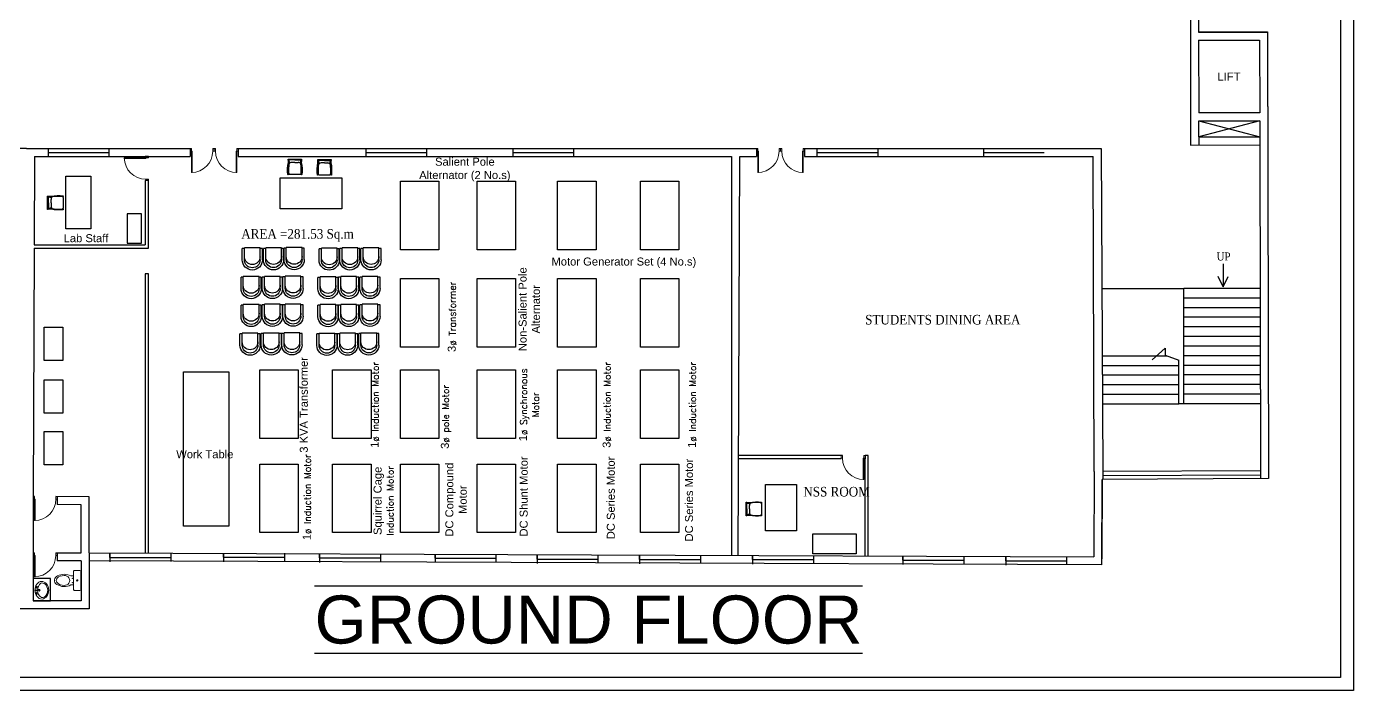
# Model space of a CAD drawing. Header units: metres. Extents: x 25 to 122, y -74 to 416.
# Drawn here: x 77.4 to 118.21, y 373.47 to 393.89 of the extents above; entities that cross this region are included whole.
import ezdxf

# ---------------------------------------------------------------- set-up
doc = ezdxf.new("R2010")
doc.units = ezdxf.units.M
doc.header["$MEASUREMENT"] = 0
doc.linetypes.add('HIDDEN', pattern=[0.375, 0.25, -0.125])
doc.layers.add('DOOR', color=10, linetype='Continuous', lineweight=15)
doc.styles.add('DUTCH', font='dutch.ttf')
doc.styles.add('ROMANT', font='arial.ttf', dxfattribs={"height": 2.5})

# ---------------------------------------------------------------- blocks, each defined once
blk = doc.blocks.new('A$C764D24B9')
at = {"layer": 'DOOR'}
for points in [[(0.056, 0.111), (0.083, 0.111), (0.083, 1), (0.056, 1)], [(0, 0), (0.056, 0), (0.056, 0.111), (0, 0.111)], [(0.944, 0), (1, 0), (1, 0.111), (0.944, 0.111)]]:
    blk.add_lwpolyline(points, close=True, dxfattribs=at)
blk.add_arc((0.056, 0.111), 0.889, 0, 90, dxfattribs=at)
blk = doc.blocks.new('A$C2C166547')
at = {"color": 0}
for p, q in [((0.201, 0.464), (0.017, 0.464)), ((0.201, 0.456), (0.018, 0.456)), ((0.201, 0.455), (0.018, 0.455)), ((0.201, 0.464), (0.385, 0.464)), ((0.201, 0.456), (0.385, 0.456)), ((0.201, 0.455), (0.385, 0.455)), ((0.016, 0.02), (0.006, 0.02)), ((0.016, 0.02), (0.006, 0.016)), ((0.017, 0.001), (0.016, 0.02)), ((0.201, 0.374), (0.094, 0.374)), ((0.201, 0.374), (0.308, 0.374)), ((0.385, 0.001), (0.387, 0.02)), ((0.387, 0.02), (0.396, 0.016)), ((0.387, 0.02), (0.396, 0.02))]:
    blk.add_line(p, q, dxfattribs=at)
blk.add_lwpolyline([(0.023, 0.369, 0.080461), (0.008, 0, 0.080461)], format="xyb", dxfattribs=at)
for centre, radius, start, end in [((0.018, 0.461), 0.00242, 100.345, 201.3742), ((-0.216, 0.394), 0.241, 354.5513, 15.9626), ((0.018, 0.455), 0.000725, 87.3762, 197.5208), ((0.018, 0.454), 0.000433, 71.7715, 189.2202), ((-0.282, 0.346), 0.317, 1.1591, 17.5641), ((0.685, 0.346), 0.317, 162.4359, 178.8409), ((0.618, 0.394), 0.241, 164.0374, 185.4487), ((0.384, 0.461), 0.00242, 338.6258, 79.655), ((0.385, 0.455), 0.000725, 342.4792, 92.6238), ((0.385, 0.454), 0.000433, 350.7798, 108.2285), ((0.014, -0.011), 0.012, 71.7536, 116.5375), ((0.095, 0.276), 0.0978, 90.5164, 143.1927), ((0.307, 0.276), 0.0978, 36.8073, 89.4836), ((-0.752, 0.137), 1.154, 353.1637, 11.5643), ((0.389, -0.011), 0.012, 63.4625, 108.2464)]:
    blk.add_arc(centre, radius, start, end, dxfattribs=at)
blk = doc.blocks.new('armchair032')
at = {"color": 0}
for p, q in [((-315, 375), (-315, 20)), ((-245, 20), (-315, 20)), ((-245, 375), (-245, 0)), ((245, 0), (-245, 0)), ((245, 375), (245, 0)), ((315, 20), (245, 20)), ((315, 375), (315, 20))]:
    blk.add_line(p, q, dxfattribs=at)
for centre, radius in [((0, 375), 315), ((0, 375), 245), ((0, 275), 245)]:
    blk.add_arc(centre, radius, 0, 180, dxfattribs=at)
blk = doc.blocks.new('WC1')
at = {"layer": 'DOOR'}
for p, q in [((-29.3, -7.5), (-29.8, -22.7)), ((24.3, -5), (-26.8, -5))]:
    blk.add_line(p, q, dxfattribs=at)
for points in [[(26.8, -7.5), (27.3, -22.7, -0.423393), (24.7, -25.4), (-27.3, -25.4, -0.423393), (-29.8, -22.7), (-29.3, -7.5, -0.405093), (-26.8, -5), (24.3, -5, -0.405093), (26.8, -7.5, -0.407682)], [(11.5, -25.4), (11.5, -33, -0.265683), (10, -73.3, -0.649464), (-14.1, -70.9, -0.243179), (-14, -33), (-14, -25.4), (11.5, -25.4)], [(12.6, -52, 1.119632), (-15.2, -52, 17.71796)]]:
    blk.add_lwpolyline(points, format="xyb", dxfattribs=at)
blk.add_lwpolyline([(-14, -25.4), (-14, -33)], dxfattribs=at)
for centre, radius in [((-7.6, -29.2), 0.636), ((-1.3, -15.2), 1.91), ((5.1, -29.2), 0.636)]:
    blk.add_circle(centre, radius, dxfattribs=at)
blk.add_arc((-26.8, -7.5), 2.54, 90, 178.2101, dxfattribs=at)
blk.add_ellipse((-1.3, -52), major_axis=(0, -22.4), ratio=0.622298, start_param=4.712389, end_param=7.853982, dxfattribs=at)
blk = doc.blocks.new('WB5')
at = {"layer": 'DOOR'}
for p, q in [((4.7, 11.3), (6.8, 10.5)), ((5.3, -11), (7.3, -10.1))]:
    blk.add_line(p, q, dxfattribs=at)
for points in [[(2.4, 0.1, 1), (5, 0.1, 1)], [(3.2, 7.9, 1), (5.9, 7.9, 1)], [(3.6, -7.7, -1), (6.3, -7.6, -1)]]:
    blk.add_lwpolyline(points, format="xyb", close=True, dxfattribs=at)
for centre, radius in [((3.7, 0.1), 1.32), ((11.8, 0.3), 2.73), ((11.8, 0.3), 2.19)]:
    blk.add_circle(centre, radius, dxfattribs=at)
for centre, radius, start, end in [((5.6, 13.6), 2.49, 151.6403, 249.4649), ((7.7, 12.8), 2.49, 249.4649, 334.3015), ((32.6, 0.8), 25.2, 127.6693, 236.45), ((18.2, 19.4), 1.66, 91.5976, 127.6693), ((6.3, -13.3), 2.49, 113.4041, 211.2287), ((8.3, -12.4), 2.49, 28.5675, 113.4041)]:
    blk.add_arc(centre, radius, start, end, dxfattribs=at)
blk.add_ellipse((19.5, 0.5), major_axis=(-0.6, 24.9), ratio=0.783308, dxfattribs=at)
blk.add_open_spline([(18.7, -20.2), (23.5, -20.6), (25, -20), (30.8, -16.4), (34.3, -10.8), (37.3, 2.3), (34.9, 9.5), (28.9, 18.7), (25, 21.3), (18.2, 21.1)], degree=3, knots=[3.262053, 3.262053, 3.262053, 3.262053, 3.577225, 3.577225, 4.479784, 4.479784, 5.382343, 5.382343, 6.141594, 6.141594, 6.141594, 6.141594], dxfattribs=at)

msp = doc.modelspace()

# ---------------------------------------------------------------- linework, layer by layer
at = {"linetype": 'Continuous', "ltscale": 0.1}
for p, q in [((113.195, 393.465), (113.195, 390.243)), ((113.441, 393.465), (113.447, 391.228)), ((115.324, 391.233), (113.447, 391.228)), ((113.449, 390.982), (115.324, 390.987)), ((115.324, 390.987), (113.449, 390.49)), ((113.449, 390.49), (113.449, 390.982)), ((113.449, 390.982), (115.325, 390.494)), ((113.449, 390.49), (115.325, 390.494)), ((113.449, 390.49), (113.449, 390.244)), ((115.325, 390.494), (115.326, 390.248)), ((77.404, 390.138), (73.196, 390.138)), ((77.404, 390.138), (82.472, 390.138)), ((78.068, 390.138), (78.068, 389.892)), ((79.938, 390.138), (79.938, 389.892)), ((82.431, 390.138), (82.431, 389.892)), ((83.129, 390.138), (83.211, 390.138)), ((83.867, 390.138), (99.886, 390.138)), ((83.908, 390.138), (83.908, 389.892)), ((87.833, 390.138), (87.833, 389.892)), ((89.704, 390.138), (89.704, 389.892)), ((92.355, 390.138), (92.355, 389.892)), ((94.226, 390.138), (94.226, 389.892)), ((99.845, 390.138), (99.845, 389.892)), ((100.543, 390.138), (100.625, 390.138)), ((101.281, 390.138), (110.451, 390.138)), ((101.322, 390.138), (101.322, 389.892)), ((101.707, 390.14), (101.707, 389.894)), ((103.577, 390.14), (103.577, 389.894)), ((106.826, 390.135), (106.826, 389.889)), ((110.451, 390.138), (110.496, 380.207)), ((113.195, 390.243), (115.326, 390.248)), ((77.649, 389.892), (77.639, 387.17)), ((77.65, 389.892), (77.649, 389.892)), ((77.65, 389.892), (82.431, 389.892)), ((78.068, 390.015), (79.938, 390.015)), ((81.149, 389.892), (81.051, 389.892)), ((81.149, 389.851), (81.149, 389.892)), ((83.908, 389.892), (99.085, 389.892)), ((87.833, 390.015), (89.704, 390.015)), ((92.355, 390.015), (94.226, 390.015)), ((99.085, 389.892), (99.085, 377.624)), ((99.291, 377.623), (99.337, 389.892)), ((99.337, 389.892), (99.845, 389.892)), ((101.322, 389.892), (110.207, 389.892)), ((101.707, 390.017), (103.577, 390.017)), ((106.826, 390.012), (108.697, 390.012)), ((110.228, 380.206), (110.207, 389.892)), ((81.051, 389.154), (81.051, 387.17)), ((81.149, 389.154), (81.051, 389.154)), ((81.149, 387.071), (81.149, 389.195)), ((77.639, 387.071), (77.61, 379.434)), ((77.639, 387.17), (81.051, 387.17)), ((77.639, 387.071), (81.051, 387.071)), ((81.051, 387.071), (81.149, 387.071)), ((114.201, 386.587), (114.201, 385.883)), ((81.051, 386.284), (81.051, 377.692)), ((81.149, 386.284), (81.051, 386.284)), ((81.149, 377.692), (81.149, 386.284)), ((114.201, 385.883), (114.043, 386.203)), ((114.201, 385.883), (114.358, 386.203)), ((102.491, 380.697), (99.303, 380.697)), ((103.287, 380.697), (103.188, 380.697)), ((103.188, 380.697), (103.188, 380.598)), ((103.287, 377.608), (103.287, 380.697)), ((102.45, 380.598), (99.302, 380.598)), ((103.188, 377.608), (103.188, 380.598)), ((110.465, 377.334), (110.474, 379.961)), ((110.496, 380.207), (110.497, 379.961)), ((110.497, 380.084), (115.35, 380.106)), ((115.35, 380.229), (115.351, 379.983)), ((77.609, 379.188), (77.603, 377.705)), ((77.61, 379.188), (77.609, 379.188)), ((77.651, 379.434), (77.61, 379.434)), ((77.61, 379.434), (77.61, 379.188)), ((79.326, 379.427), (78.307, 379.431)), ((78.348, 379.431), (78.348, 379.185)), ((79.08, 379.182), (78.348, 379.185)), ((79.08, 377.705), (79.08, 379.182)), ((79.326, 377.699), (79.326, 379.427)), ((77.603, 377.705), (77.644, 377.705)), ((77.603, 377.705), (77.603, 377.459)), ((77.603, 377.459), (77.603, 376.225)), ((78.3, 377.705), (79.08, 377.705)), ((78.341, 377.705), (78.341, 377.456)), ((79.08, 377.453), (78.341, 377.456)), ((79.08, 377.453), (79.08, 376.222)), ((79.326, 377.699), (110.22, 377.581)), ((79.326, 377.699), (79.326, 377.453)), ((110.465, 377.334), (79.326, 377.453)), ((79.326, 377.453), (79.326, 375.976)), ((79.966, 377.56), (79.966, 377.67, -2.148)), ((79.966, 377.67, -2.148), (79.966, 377.424, -2.148)), ((79.966, 377.56), (81.837, 377.56)), ((81.837, 377.684), (81.837, 377.437)), ((83.464, 377.565), (83.463, 377.675, -2.148)), ((83.463, 377.675, -2.148), (83.463, 377.429, -2.148)), ((83.464, 377.565), (85.334, 377.565)), ((85.334, 377.688), (85.334, 377.442)), ((86.416, 377.545), (86.415, 377.655, -2.148)), ((86.415, 377.655, -2.148), (86.415, 377.409, -2.148)), ((86.416, 377.545), (88.286, 377.545)), ((88.286, 377.668), (88.286, 377.422)), ((89.968, 377.541), (89.967, 377.651, -2.148)), ((89.967, 377.651, -2.148), (89.967, 377.405, -2.148)), ((89.968, 377.541), (91.838, 377.541)), ((91.838, 377.664), (91.838, 377.418)), ((93.103, 377.508), (93.103, 377.618, -2.148)), ((93.103, 377.618, -2.148), (93.103, 377.372, -2.148)), ((93.103, 377.508), (94.974, 377.508)), ((94.974, 377.631), (94.974, 377.385)), ((96.255, 377.5), (96.254, 377.61, -2.148)), ((96.254, 377.61, -2.148), (96.254, 377.364, -2.148)), ((96.255, 377.5), (98.125, 377.5)), ((98.125, 377.623), (98.125, 377.377)), ((99.728, 377.494), (99.728, 377.604, -2.148)), ((99.728, 377.604, -2.148), (99.728, 377.358, -2.148)), ((99.728, 377.494), (101.599, 377.494)), ((101.599, 377.617), (101.599, 377.371)), ((104.351, 377.478), (104.35, 377.588, -2.148)), ((104.35, 377.588, -2.148), (104.35, 377.342, -2.148)), ((104.351, 377.478), (106.221, 377.478)), ((106.221, 377.601), (106.221, 377.355)), ((107.512, 377.46), (107.512, 377.569, -2.148)), ((107.512, 377.569, -2.148), (107.512, 377.323, -2.148)), ((107.512, 377.46), (109.383, 377.46)), ((109.383, 377.583), (109.383, 377.336)), ((110.466, 377.58), (110.466, 377.58)), ((78.145, 376.914), (77.603, 376.914)), ((78.145, 376.225), (78.145, 376.914)), ((79.08, 376.222), (77.603, 376.225)), ((77.603, 376.225), (78.145, 376.225)), ((79.326, 376.222), (79.326, 376.222)), ((79.326, 375.976), (75.388, 375.983)), ((79.08, 375.976), (79.08, 375.976))]:
    msp.add_line(p, q, dxfattribs=at)
at = {"linetype": 'HIDDEN', "ltscale": 950}
for p, q in [((112.021, 383.639), (112.415, 383.996)), ((112.415, 383.996), (112.415, 383.763)), ((112.415, 383.777), (112.841, 383.628))]:
    msp.add_line(p, q, dxfattribs=at)
at = {"linetype": 'Continuous', "ltscale": 0.1}
for points in [[(25.538, 416.369), (118.206, 416.369), (118.206, 373.47), (25.538, 373.47)], [(25.932, 415.975), (117.812, 415.975), (117.812, 373.864), (25.932, 373.864)], [(78.607, 389.287), (79.38, 389.287), (79.38, 387.666), (78.607, 387.666)], [(87.095, 389.229), (87.095, 388.276), (85.203, 388.276), (85.203, 389.229)], [(88.903, 389.133), (90.085, 389.133), (90.085, 387.022), (88.903, 387.022)], [(91.261, 389.133), (92.443, 389.133), (92.443, 387.022), (91.261, 387.022)], [(93.735, 389.133), (94.917, 389.133), (94.917, 387.022), (93.735, 387.022)], [(96.28, 389.133), (97.462, 389.133), (97.462, 387.022), (96.28, 387.022)], [(80.941, 388.126), (80.494, 388.126), (80.494, 387.221), (80.941, 387.221)], [(88.903, 386.143), (90.085, 386.143), (90.085, 384.031), (88.903, 384.031)], [(91.261, 386.143), (92.443, 386.143), (92.443, 384.031), (91.261, 384.031)], [(93.735, 386.143), (94.917, 386.143), (94.917, 384.031), (93.735, 384.031)], [(96.28, 386.143), (97.462, 386.143), (97.462, 384.031), (96.28, 384.031)], [(77.95, 384.644), (78.523, 384.644), (78.523, 383.618), (77.95, 383.618)], [(82.231, 383.269), (83.623, 383.269), (83.623, 378.518), (82.231, 378.518)], [(84.574, 383.327), (85.756, 383.327), (85.756, 381.216), (84.574, 381.216)], [(86.816, 383.327), (87.998, 383.327), (87.998, 381.216), (86.816, 381.216)], [(88.903, 383.327), (90.085, 383.327), (90.085, 381.216), (88.903, 381.216)], [(91.261, 383.327), (92.443, 383.327), (92.443, 381.216), (91.261, 381.216)], [(93.735, 383.327), (94.917, 383.327), (94.917, 381.216), (93.735, 381.216)], [(96.28, 383.327), (97.462, 383.327), (97.462, 381.216), (96.28, 381.216)], [(77.95, 383.02), (78.523, 383.02), (78.523, 381.994), (77.95, 381.994)], [(77.95, 381.438), (78.523, 381.438), (78.523, 380.412), (77.95, 380.412)], [(84.574, 380.434), (85.756, 380.434), (85.756, 378.323), (84.574, 378.323)], [(86.816, 380.434), (87.998, 380.434), (87.998, 378.323), (86.816, 378.323)], [(88.903, 380.434), (90.085, 380.434), (90.085, 378.323), (88.903, 378.323)], [(91.261, 380.434), (92.443, 380.434), (92.443, 378.323), (91.261, 378.323)], [(93.735, 380.434), (94.917, 380.434), (94.917, 378.323), (93.735, 378.323)], [(96.28, 380.434), (97.462, 380.434), (97.462, 378.323), (96.28, 378.323)], [(100.13, 379.8), (101.083, 379.8), (101.083, 378.376), (100.13, 378.376)], [(101.577, 378.284), (102.913, 378.284), (102.913, 377.674), (101.577, 377.674)]]:
    msp.add_lwpolyline(points, close=True, dxfattribs=at)
for points in [[(110.414, 408.543), (110.408, 406.695), (113.361, 406.705), (113.439, 393.711), (115.563, 393.716), (115.596, 379.984), (110.474, 379.961), (110.465, 377.522)], [(113.173, 397.106), (113.195, 393.465)], [(113.439, 393.723), (115.563, 393.728), (115.596, 379.984), (110.474, 379.961)], [(113.441, 393.465), (115.318, 393.469), (115.323, 391.233)], [(115.324, 390.987), (115.325, 390.494)], [(115.326, 390.248), (115.35, 380.229), (110.496, 380.207)], [(110.471, 385.831), (112.989, 385.831)], [(112.989, 382.286), (112.989, 385.831)], [(115.336, 385.831), (112.989, 385.831)], [(115.337, 385.535), (112.989, 385.535)], [(115.338, 385.24), (112.989, 385.24)], [(115.338, 384.945), (112.989, 384.945)], [(115.339, 384.649), (112.989, 384.649)], [(115.34, 384.354), (112.989, 384.354)], [(115.34, 384.058), (112.989, 384.058)], [(112.841, 382.286), (112.841, 383.628)], [(110.228, 380.206), (110.22, 377.581)]]:
    msp.add_lwpolyline(points, dxfattribs=at)
for points in [[(85.863, 389.789, 0.102523), (85.853, 389.703, -0.080461), (85.869, 389.332, -0.3023), (85.845, 389.335, 0.197932), (85.836, 389.335, -0.028193), (85.782, 389.332), (85.654, 389.332), (85.526, 389.332, -0.028193), (85.473, 389.335, 0.197932), (85.464, 389.335, -0.3023), (85.44, 389.332, -0.080461), (85.455, 389.703, 0.102523), (85.446, 389.789, -0.587111), (85.457, 389.808), (85.852, 389.808, -0.587111)], [(86.773, 389.777, 0.102523), (86.763, 389.691, -0.080461), (86.779, 389.32, -0.3023), (86.755, 389.322, 0.197932), (86.746, 389.323, -0.028193), (86.692, 389.32), (86.564, 389.32), (86.436, 389.32, -0.028193), (86.383, 389.323, 0.197932), (86.374, 389.322, -0.3023), (86.35, 389.32, -0.080461), (86.365, 389.691, 0.102523), (86.356, 389.777, -0.587111), (86.367, 389.796), (86.762, 389.796, -0.587111)], [(78.07, 388.675, 0.102523), (78.156, 388.666, -0.080461), (78.528, 388.681, -0.3023), (78.525, 388.657, 0.197932), (78.524, 388.648, -0.028193), (78.528, 388.595), (78.528, 388.467), (78.528, 388.339, -0.028193), (78.524, 388.285, 0.197932), (78.525, 388.276, -0.3023), (78.528, 388.252, -0.080461), (78.156, 388.268, 0.102523), (78.07, 388.258, -0.587111), (78.051, 388.269), (78.051, 388.664, -0.587111)], [(99.549, 379.259, 0.102523), (99.635, 379.249, -0.080461), (100.006, 379.265, -0.3023), (100.003, 379.241, 0.197932), (100.003, 379.232, -0.028193), (100.006, 379.178), (100.006, 379.05), (100.006, 378.922, -0.028193), (100.003, 378.869, 0.197932), (100.003, 378.86, -0.3023), (100.006, 378.836, -0.080461), (99.635, 378.851, 0.102523), (99.549, 378.842, -0.587111), (99.53, 378.853), (99.53, 379.248, -0.587111)]]:
    msp.add_lwpolyline(points, format="xyb", close=True)
at = {"linetype": 'HIDDEN', "ltscale": 950}
for points in [[(110.48, 383.763), (112.456, 383.763)], [(115.341, 383.763), (112.989, 383.763)], [(110.481, 383.468), (112.841, 383.468)], [(110.483, 383.172), (112.841, 383.172)], [(115.342, 383.468), (112.989, 383.468)], [(115.343, 383.172), (112.989, 383.172)], [(110.484, 382.877), (112.841, 382.877)], [(115.343, 382.877), (112.989, 382.877)], [(110.485, 382.582), (112.841, 382.582)], [(115.344, 382.582), (112.989, 382.582)], [(110.487, 382.286), (112.841, 382.286)], [(115.345, 382.286), (112.841, 382.286)]]:
    msp.add_lwpolyline(points, dxfattribs=at)

# ---------------------------------------------------------------- block references
at = {"linetype": 'Continuous', "ltscale": 0.1, "extrusion": (0, 0, -1), "xscale": 0.7384369212746258, "yscale": 0.7384369212746258, "zscale": -0.7384369212739089}
for p, rotation in [((-82.431, 390.138), 180), ((-99.845, 390.138), 180), ((-81.149, 389.892), 270), ((-77.61, 379.434), 180), ((-77.603, 377.705), 180)]:
    msp.add_blockref('A$C764D24B9', p, dxfattribs=dict(at, rotation=rotation))
at = {"linetype": 'Continuous', "ltscale": 0.1}
for name, p, xscale, yscale, zscale, rotation in [('A$C764D24B9', (83.908, 390.138), 0.7384369212746258, 0.7384369212746258, 0.7384369212746258, 180), ('A$C764D24B9', (101.322, 390.138), 0.7384369212746258, 0.7384369212746258, 0.7384369212746258, 180), ('A$C764D24B9', (103.188, 380.697), 0.7384369212746258, 0.7384369212746258, 0.7384369212746258, 180), ('WC1', (79.127, 376.839), 0.0108536660351445, 0.0108536660351445, 0.0108536660351445, 270)]:
    msp.add_blockref(name, p, dxfattribs=dict(at, xscale=xscale, yscale=yscale, zscale=zscale, rotation=rotation))
at = {"xscale": 0.9845825616842183, "yscale": 0.9845825616842183, "zscale": 0.9845825616842183}
for p in [(85.457, 389.335), (86.367, 389.322)]:
    msp.add_blockref('A$C2C166547', p, dxfattribs=at)
for name, p, xscale, yscale, zscale, rotation in [('A$C2C166547', (78.525, 388.269), 0.9845825616842183, 0.9845825616842183, 0.9845825616842183, 89.99999999999999), ('armchair032', (84.346, 387.078), -0.0009845825616842, 0.0009845825616842, 0.0009845825616842, 180), ('armchair032', (84.998, 387.083), -0.0009845825616842, 0.0009845825616842, 0.0009845825616842, 180), ('armchair032', (85.633, 387.087), -0.0009845825616842, 0.0009845825616842, 0.0009845825616842, 180), ('armchair032', (86.71, 387.073), -0.0009845825616842, 0.0009845825616842, 0.0009845825616842, 180), ('armchair032', (87.346, 387.078), -0.0009845825616842, 0.0009845825616842, 0.0009845825616842, 180), ('armchair032', (87.998, 387.083), -0.0009845825616842, 0.0009845825616842, 0.0009845825616842, 180), ('armchair032', (84.311, 386.196), -0.0009845825616842, 0.0009845825616842, 0.0009845825616842, 180), ('armchair032', (84.964, 386.201), -0.0009845825616842, 0.0009845825616842, 0.0009845825616842, 180), ('armchair032', (85.599, 386.205), -0.0009845825616842, 0.0009845825616842, 0.0009845825616842, 180), ('armchair032', (86.676, 386.192), -0.0009845825616842, 0.0009845825616842, 0.0009845825616842, 180), ('armchair032', (87.311, 386.196), -0.0009845825616842, 0.0009845825616842, 0.0009845825616842, 180), ('armchair032', (87.964, 386.201), -0.0009845825616842, 0.0009845825616842, 0.0009845825616842, 180), ('armchair032', (84.311, 385.338), -0.0009845825616842, 0.0009845825616842, 0.0009845825616842, 180), ('armchair032', (84.964, 385.344), -0.0009845825616842, 0.0009845825616842, 0.0009845825616842, 180), ('armchair032', (85.599, 385.348), -0.0009845825616842, 0.0009845825616842, 0.0009845825616842, 180), ('armchair032', (86.676, 385.334), -0.0009845825616842, 0.0009845825616842, 0.0009845825616842, 180), ('armchair032', (87.311, 385.338), -0.0009845825616842, 0.0009845825616842, 0.0009845825616842, 180), ('armchair032', (87.964, 385.344), -0.0009845825616842, 0.0009845825616842, 0.0009845825616842, 180), ('armchair032', (84.277, 384.457), -0.0009845825616842, 0.0009845825616842, 0.0009845825616842, 180), ('armchair032', (84.929, 384.462), -0.0009845825616842, 0.0009845825616842, 0.0009845825616842, 180), ('armchair032', (85.565, 384.466), -0.0009845825616842, 0.0009845825616842, 0.0009845825616842, 180), ('armchair032', (86.641, 384.452), -0.0009845825616842, 0.0009845825616842, 0.0009845825616842, 180), ('armchair032', (87.277, 384.457), -0.0009845825616842, 0.0009845825616842, 0.0009845825616842, 180), ('armchair032', (87.929, 384.462), -0.0009845825616842, 0.0009845825616842, 0.0009845825616842, 180), ('A$C2C166547', (100.003, 378.853), 0.9845825616842183, 0.9845825616842183, 0.9845825616842183, 89.99999999999999)]:
    msp.add_blockref(name, p, dxfattribs=dict(xscale=xscale, yscale=yscale, zscale=zscale, rotation=rotation))
at = {"linetype": 'Continuous', "ltscale": 0.1, "xscale": 0.0108536660351445, "yscale": 0.0108536660351445, "zscale": 0.0108536660351445}
msp.add_blockref('WB5', (77.661, 376.547), dxfattribs=at)

# ---------------------------------------------------------------- texts
at = {"style": 'DUTCH', "width": 0.9}
for s, height, p in [('AREA =281.53 Sq.m', 0.29537, (84.006, 387.363)), ('UP', 0.2461, (113.999, 386.692)), ('STUDENTS DINING AREA', 0.29537, (103.191, 384.724)), ('NSS ROOM', 0.2954, (101.291, 379.435))]:
    msp.add_text(s, height=height, dxfattribs=at).set_placement(p)
at = {"linetype": 'Continuous', "ltscale": 0.1, "attachment_point": 1, "style": 'ROMANT'}
for s, width, heights, insert, char_height in [('\\pxqc;LIFT ', 1.65982, [-0.246], (113.549, 392.472), 0.24615), ('\\pxqc;Salient Pole Alternator (2 No.s)', 3.00054, [-0.737], (89.382, 389.853), 0.24615), ('\\pxqc;Lab Staff ', 1.65982, [0.669], (78.403, 387.501), 0.24615), ('\\pxqc;Motor Generator Set (4 No.s)', 4.73875, [-0.323], (93.402, 386.783), 0.24615), ('\\pxqc;Work Table ', 1.65982, [-0.66], (82.056, 380.858), 0.24615), ('{\\L\\OGROUND FLOOR}', 31.58857, [-2.068], (86.261, 376.39), 1.47687)]:
    msp.add_mtext_dynamic_manual_height_columns(s, width=width, gutter_width=12.307, heights=heights, dxfattribs=dict(at, insert=insert, char_height=char_height))
at = {"linetype": 'Continuous', "ltscale": 0.1, "char_height": 0.24615, "attachment_point": 1, "rotation": 90, "style": 'ROMANT'}
for s, width, heights, insert in [('\\pxqc;Non-Salient Pole Alternator', 3.00054, [-0.665], (92.533, 383.693)), ('\\pxqc;3{\\Fromant|c0;\\H0.83333x;ø Transformer}', 2.8812, [-0.252], (90.355, 383.518)), ('\\pxqc;3 KVA Transformer', 2.8812, [-0.666], (85.806, 380.812)), ('\\pxqc;1{\\Fromant|c0;\\H0.83333x;ø Induction Motor}', 2.8812, [-0.616], (87.985, 380.812)), ('\\pxqc;3{\\Fromant|c0;\\H0.83333x;ø Induction Motor}', 2.8812, [-0.616], (95.117, 380.812)), ('\\pxqc;1{\\Fromant|c0;\\H0.83333x;ø Induction Motor}', 2.8812, [-0.616], (97.742, 380.812)), ('\\pxqc;1{\\Fromant|c0;\\H0.83333x;ø Synchronous Motor}', 2.8812, [-0.616], (92.546, 380.812)), ('\\pxqc;3{\\Fromant|c0;\\H0.83333x;ø pole Motor}', 2.8812, [-0.316], (90.144, 380.443)), ('\\pxqc;1{\\Fromant|c0;\\H0.83333x;ø Induction Motor}', 2.8812, [-0.616], (85.897, 377.973)), ('\\pxqc;Squirrel Cage{\\Fromant|c0;\\H0.83333x; Induction Motor}', 2.8812, [-0.62], (88.075, 377.86)), ('\\pxqc;DC Compound Motor', 2.8812, [-0.665], (90.282, 377.896)), ('\\pxqc;DC Shunt Motor', 2.8812, [-0.255], (92.567, 377.996)), ('\\pxqc;DC Series Motor', 2.8812, [-0.255], (95.246, 377.95)), ('\\pxqc;DC Series Motor', 2.8812, [-0.255], (97.651, 377.882))]:
    msp.add_mtext_dynamic_manual_height_columns(s, width=width, gutter_width=12.307, heights=heights, dxfattribs=dict(at, insert=insert))

doc.saveas('drawing.dxf')
